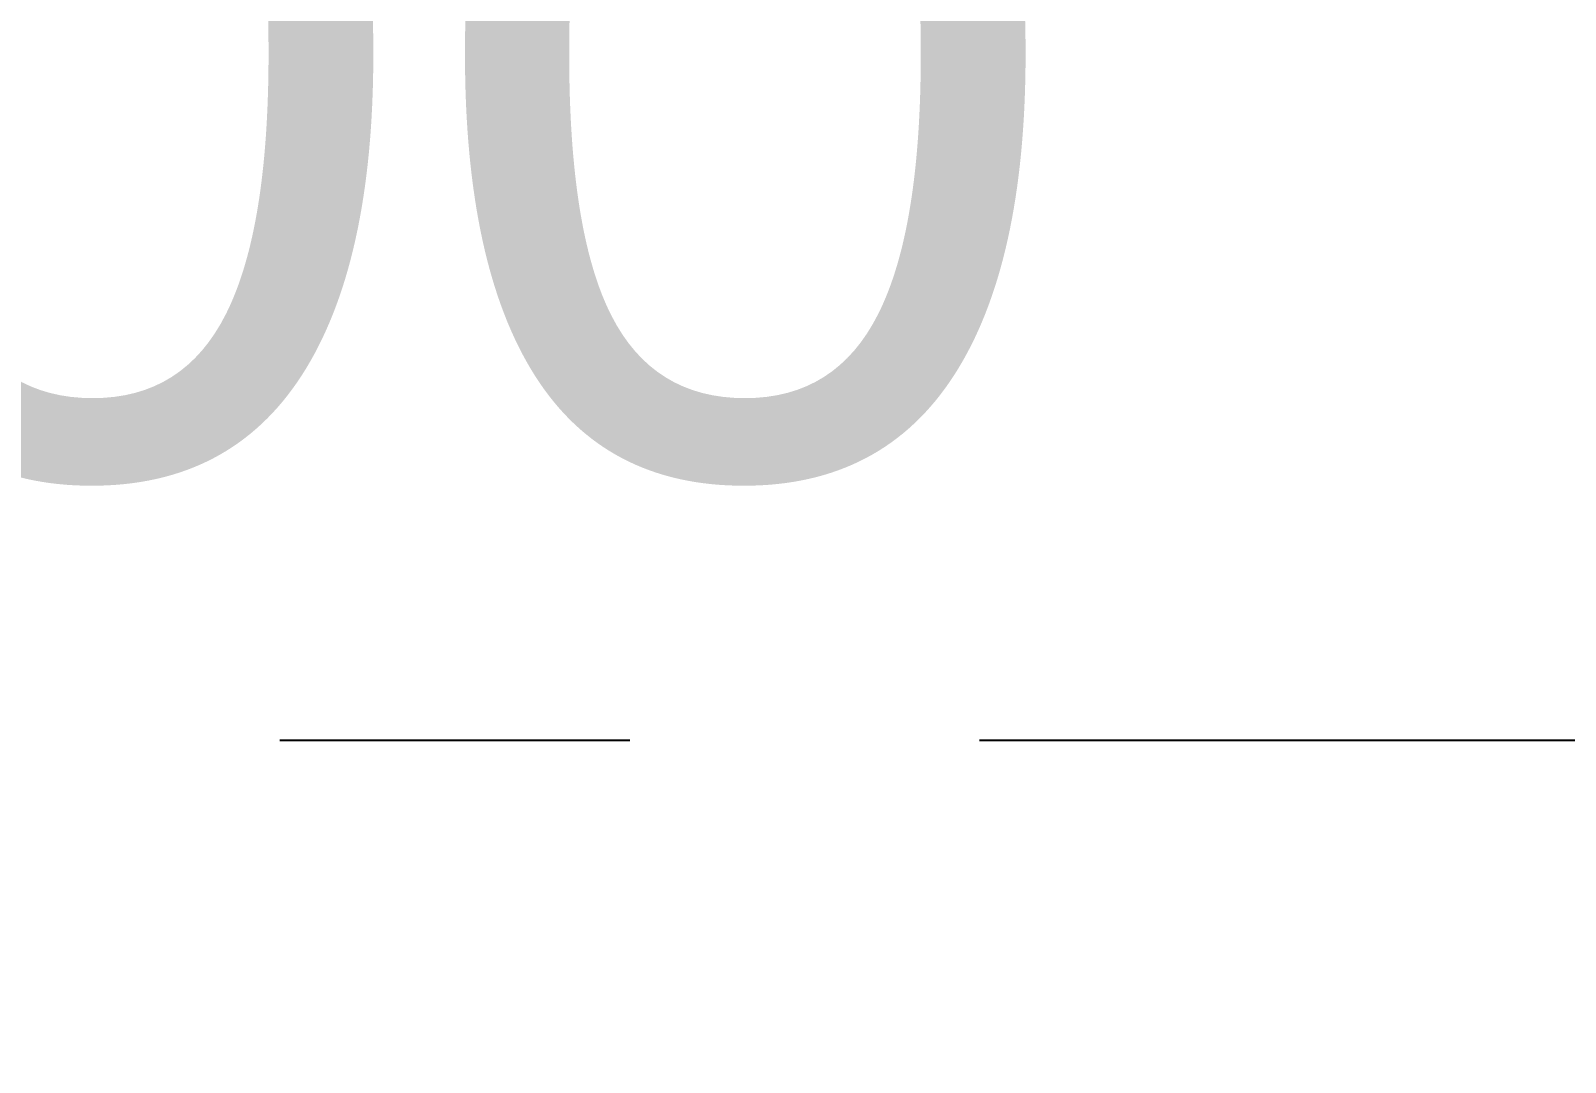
# Model space of a CAD drawing. Header units: metres. Extents: x 0 to 298, y 0 to 162.
# Drawn here: x 196.918 to 197.467, y 100.522 to 100.89 of the extents above; entities that cross this region are included whole.
import ezdxf

# ---------------------------------------------------------------- set-up
doc = ezdxf.new("R2010")
doc.units = ezdxf.units.M
doc.header["$MEASUREMENT"] = 0
doc.linetypes.add('PHANTOM2', pattern=[1.25, 0.625, -0.125, 0.125, -0.125, 0.125, -0.125])
doc.layers.add('BLK_1_FLR_0_EXIT_WIDTH_STAIR', color=4, linetype='Continuous', lineweight=30)
doc.styles.add('arial', font='arial.ttf')
doc.dimstyles.new('OPEN SPACE', dxfattribs={"dimtxt": 0.3, "dimasz": 0.23, "dimexe": 0.1875, "dimexo": 0.0625, "dimgap": 0.09, "dimtad": 3, "dimzin": 0, "dimdsep": 46, "dimtxsty": 'arial', "dimblk": 'OBLIQUE', "dimcen": 0.09, "dimse1": 1, "dimse2": 1, "dimclrd": 6, "dimclre": 6, "dimclrt": 7, "dimadec": 0, "dimazin": 0, "dimtfac": 0.5, "dimtix": 1, "dimtmove": 0, "dimatfit": 3, "dimfxl": 0, "dimtolj": 1, "dimtzin": 0, "dimarcsym": 0})

# ---------------------------------------------------------------- blocks, each defined once
blk = doc.blocks.new('_Oblique')
at = {"color": 0, "linetype": 'ByBlock', "lineweight": -2}
blk.add_line((-0.5, -0.5), (0.5, 0.5), dxfattribs=at)
blk = doc.blocks.new('*D326')
at = {"layer": 'BLK_1_FLR_0_EXIT_WIDTH_STAIR', "color": 1, "linetype": 'PHANTOM2', "lineweight": -2}
blk.add_line((197.88224, 100.63682), (195.88224, 100.63682), dxfattribs=at)
at = {"layer": 'Defpoints', "color": 0, "lineweight": 35}
for p in [(195.88224, 101.28359), (197.88224, 101.28359), (195.88224, 100.63682)]:
    blk.add_point(p, dxfattribs=at)
at = {"layer": 'BLK_1_FLR_0_EXIT_WIDTH_STAIR', "color": 1, "lineweight": -2, "xscale": 0.23, "yscale": 0.23, "zscale": 0.23, "rotation": 180}
blk.add_blockref('_Oblique', (195.88224, 100.63682), dxfattribs=at)
at = {"layer": 'BLK_1_FLR_0_EXIT_WIDTH_STAIR', "color": 1, "lineweight": -2, "xscale": 0.23, "yscale": 0.23, "zscale": 0.23}
blk.add_blockref('_Oblique', (197.88224, 100.63682), dxfattribs=at)
at = {"layer": 'BLK_1_FLR_0_EXIT_WIDTH_STAIR', "color": 1, "lineweight": 30, "insert": (196.88224, 100.87999), "char_height": 0.3, "attachment_point": 5, "style": 'arial'}
blk.add_mtext('\\A1;2.00', dxfattribs=at)

msp = doc.modelspace()

# ---------------------------------------------------------------- dimensions: what is measured, and where the dimension line sits
at = {"layer": 'BLK_1_FLR_0_EXIT_WIDTH_STAIR', "color": 1, "lineweight": 30}
dim = msp.add_aligned_dim(p1=(197.88224, 101.28359), p2=(195.88224, 101.28359), distance=0.64677, dimstyle='OPEN SPACE', override={"dimpost": '\\X', "dimclrd": 1, "dimclrt": 1, "dimfxl": 0, "dimarcsym": 2}, dxfattribs=at)
dim.commit()
dim.dimension.update_dxf_attribs({"geometry": '*D326', "text_midpoint": (196.88224, 100.87999)})

doc.saveas('drawing.dxf')
